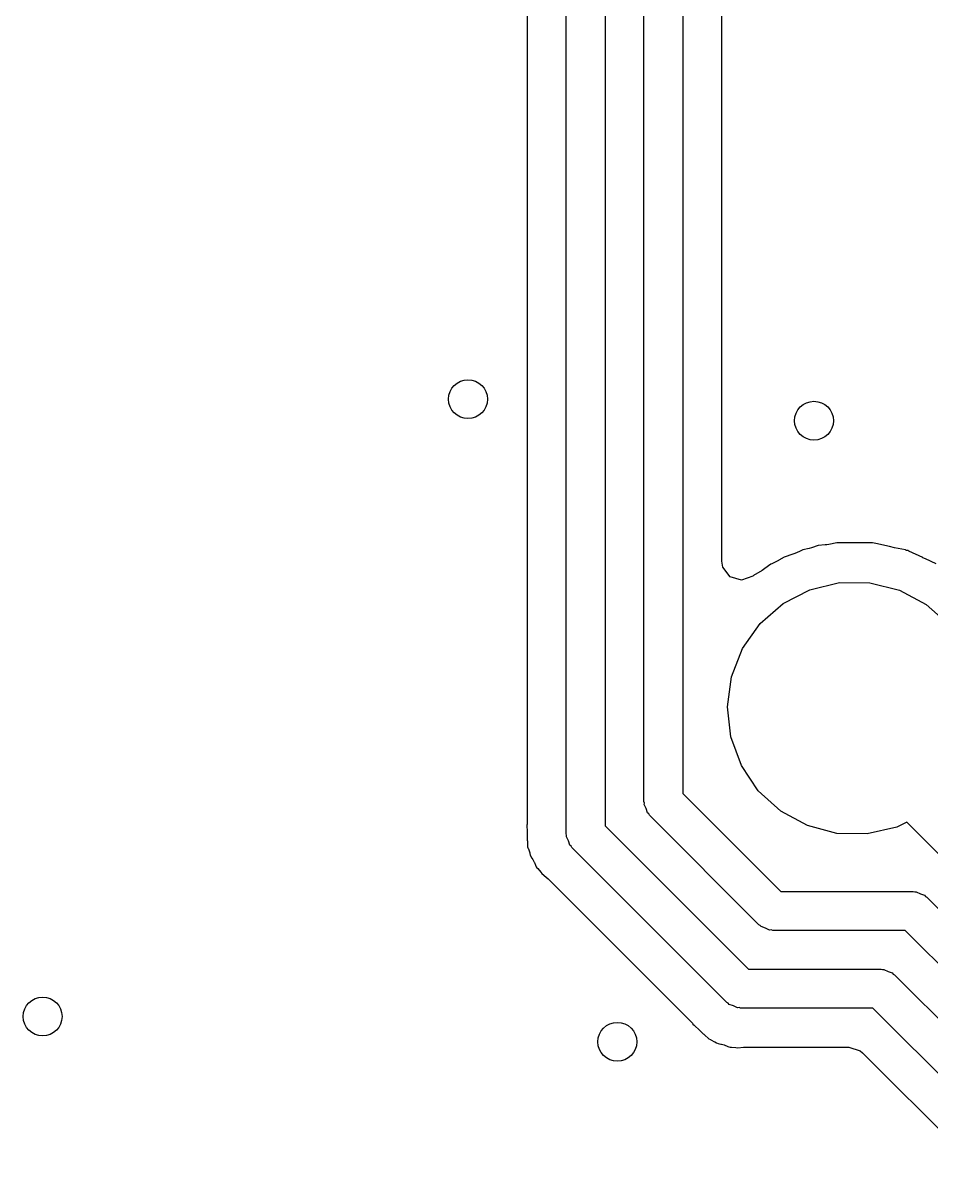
# Model space of a CAD drawing. Extents: x 100.2 to 143.8, y -109.8 to -50.2.
# Drawn here: x 111.1 to 115.77, y -92.62 to -86.67 of the extents above; entities that cross this region are included whole.
import ezdxf

# ---------------------------------------------------------------- set-up
doc = ezdxf.new("R2010")
doc.units = 0
doc.layers.add('BLACK', color=7, linetype='CONTINUOUS')

msp = doc.modelspace()

# ---------------------------------------------------------------- linework, layer by layer
at = {"layer": 'BLACK', "linetype": 'CONTINUOUS'}
for p, q in [((113.89, -90.836), (113.89, -80.96)), ((113.69, -80.9873), (113.69, -90.7825)), ((114.09, -81.0014), (114.09, -90.7946)), ((114.29, -90.6705), (114.29, -81.1255)), ((114.49, -81.1669), (114.49, -90.6291)), ((114.69, -89.4334), (114.69, -81.291)), ((115.151, -89.3665), (115.14, -89.3695)), ((115.186, -89.3544), (115.151, -89.3665)), ((115.221, -89.3507), (115.186, -89.3544)), ((115.23, -89.3496), (115.221, -89.3507)), ((115.24, -89.3481), (115.23, -89.3496)), ((115.281, -89.3395), (115.24, -89.3481)), ((115.46, -89.3395), (115.281, -89.3395)), ((115.461, -89.3396), (115.46, -89.3395)), ((115.465, -89.3398), (115.461, -89.3396)), ((115.461, -89.3396), (115.461, -89.3396)), ((115.461, -89.3396), (115.461, -89.3396)), ((115.482, -89.3435), (115.465, -89.3398)), ((115.552, -89.3591), (115.482, -89.3435)), ((115.553, -89.3593), (115.552, -89.3591)), ((115.579, -89.3648), (115.553, -89.3593)), ((115.634, -89.3767), (115.579, -89.3648)), ((115.011, -89.4134), (114.984, -89.4295)), ((115.056, -89.3982), (115.011, -89.4134)), ((115.065, -89.3948), (115.056, -89.3982)), ((115.089, -89.3843), (115.065, -89.3948)), ((115.106, -89.3767), (115.089, -89.3843)), ((115.14, -89.3695), (115.106, -89.3767)), ((115.637, -89.378), (115.634, -89.3767)), ((115.639, -89.3786), (115.637, -89.378)), ((115.64, -89.379), (115.639, -89.3786)), ((115.646, -89.3801), (115.64, -89.379)), ((115.651, -89.3824), (115.646, -89.3801)), ((115.723, -89.4159), (115.651, -89.3824)), ((115.651, -89.3824), (115.651, -89.3824)), ((115.724, -89.4167), (115.723, -89.4159)), ((115.738, -89.423), (115.724, -89.4167)), ((115.793, -89.4473), (115.738, -89.423)), ((114.696, -89.4659), (114.69, -89.4334)), ((114.733, -89.5147), (114.696, -89.4659)), ((114.897, -89.4823), (114.853, -89.5086)), ((114.904, -89.4775), (114.897, -89.4823)), ((114.93, -89.4582), (114.904, -89.4775)), ((114.942, -89.4494), (114.93, -89.4582)), ((114.947, -89.4473), (114.942, -89.4494)), ((114.971, -89.4367), (114.947, -89.4473)), ((114.947, -89.4473), (114.947, -89.4473)), ((114.982, -89.4311), (114.971, -89.4367)), ((114.984, -89.4295), (114.982, -89.4311)), ((114.791, -89.5324), (114.733, -89.5147)), ((114.849, -89.5122), (114.791, -89.5324)), ((114.853, -89.5086), (114.849, -89.5122)), ((115.143, -89.5808), (115.295, -89.5443)), ((115.295, -89.5443), (115.451, -89.5451)), ((115.451, -89.5451), (115.603, -89.5832)), ((115.005, -89.6524), (115.143, -89.5808)), ((115.603, -89.5832), (115.741, -89.6563)), ((114.887, -89.7551), (115.005, -89.6524)), ((115.741, -89.6563), (115.858, -89.7601)), ((114.797, -89.8828), (114.887, -89.7551)), ((114.74, -90.0284), (114.797, -89.8828)), ((114.72, -90.1832), (114.74, -90.0284)), ((114.737, -90.3384), (114.72, -90.1832)), ((114.791, -90.4851), (114.737, -90.3384)), ((114.878, -90.6147), (114.791, -90.4851)), ((114.993, -90.7198), (114.878, -90.6147)), ((114.292, -90.6782), (114.29, -90.6705)), ((114.49, -90.6291), (114.993, -91.133)), ((114.291, -90.6862), (114.292, -90.6782)), ((114.301, -90.707), (114.291, -90.6862)), ((114.309, -90.7293), (114.301, -90.707)), ((114.315, -90.734), (114.309, -90.7293)), ((114.319, -90.7412), (114.315, -90.734)), ((115.131, -90.7944), (114.993, -90.7198)), ((113.689, -90.7866), (113.688, -90.7913)), ((113.688, -90.7913), (113.689, -90.8255)), ((113.69, -90.7825), (113.689, -90.7866)), ((114.09, -90.7946), (114.828, -91.5325)), ((114.881, -91.3037), (114.319, -90.7412)), ((115.282, -90.834), (115.131, -90.7944)), ((115.641, -90.7762), (115.59, -90.8016)), ((118.439, -93.5739), (115.641, -90.7762)), ((113.689, -90.8255), (113.689, -90.8408)), ((113.689, -90.8408), (113.69, -90.8445)), ((113.69, -90.8445), (113.69, -90.8639)), ((113.892, -90.8437), (113.89, -90.836)), ((113.891, -90.8516), (113.892, -90.8437)), ((113.902, -90.8725), (113.891, -90.8516)), ((115.438, -90.8364), (115.282, -90.834)), ((115.59, -90.8016), (115.438, -90.8364)), ((113.69, -90.8639), (113.69, -90.8684)), ((113.69, -90.8684), (113.691, -90.8736)), ((113.691, -90.8736), (113.692, -90.9032)), ((113.692, -90.9032), (113.695, -90.9116)), ((113.695, -90.9116), (113.695, -90.9116)), ((113.695, -90.9116), (113.696, -90.9138)), ((113.696, -90.9138), (113.703, -90.9347)), ((113.909, -90.8948), (113.902, -90.8725)), ((113.916, -90.8995), (113.909, -90.8948)), ((113.919, -90.9067), (113.916, -90.8995)), ((114.716, -91.7032), (113.919, -90.9067)), ((113.703, -90.9347), (113.703, -90.9371)), ((113.703, -90.9371), (113.703, -90.9371)), ((113.703, -90.9371), (113.705, -90.946)), ((113.705, -90.946), (113.714, -90.961)), ((113.714, -90.961), (113.719, -90.9687)), ((113.719, -90.9687), (113.725, -90.9816)), ((113.725, -90.9816), (113.727, -90.9843)), ((113.727, -90.9843), (113.733, -90.9981)), ((113.733, -90.9981), (113.736, -91.0061)), ((113.736, -91.0061), (113.74, -91.0109)), ((113.74, -91.0109), (113.744, -91.0153)), ((113.744, -91.0153), (113.759, -91.0334)), ((113.759, -91.0334), (113.764, -91.0413)), ((113.764, -91.0413), (113.787, -91.059)), ((113.787, -91.059), (113.797, -91.0678)), ((113.797, -91.0678), (114.536, -91.8072)), ((114.993, -91.133), (115.674, -91.133)), ((115.674, -91.133), (115.682, -91.1355)), ((115.682, -91.1355), (115.69, -91.1342)), ((115.69, -91.1342), (115.711, -91.1449)), ((115.711, -91.1449), (115.733, -91.1521)), ((115.733, -91.1521), (115.738, -91.1586)), ((115.738, -91.1586), (115.745, -91.1623)), ((115.745, -91.1623), (118.21, -93.6273)), ((114.888, -91.3074), (114.881, -91.3037)), ((114.893, -91.3139), (114.888, -91.3074)), ((114.915, -91.3211), (114.893, -91.3139)), ((114.936, -91.3318), (114.915, -91.3211)), ((114.944, -91.3305), (114.936, -91.3318)), ((114.952, -91.333), (114.944, -91.3305)), ((115.633, -91.333), (114.952, -91.333)), ((118.039, -93.7394), (115.633, -91.333)), ((114.828, -91.5325), (115.509, -91.5325)), ((115.509, -91.5325), (115.516, -91.535)), ((115.516, -91.535), (115.524, -91.5337)), ((115.524, -91.5337), (115.545, -91.5444)), ((115.545, -91.5444), (115.567, -91.5516)), ((115.567, -91.5516), (115.572, -91.5581)), ((115.572, -91.5581), (115.579, -91.5618)), ((115.579, -91.5618), (117.801, -93.7833)), ((114.723, -91.7069), (114.716, -91.7032)), ((114.728, -91.7134), (114.723, -91.7069)), ((114.75, -91.7206), (114.728, -91.7134)), ((114.771, -91.7313), (114.75, -91.7206)), ((114.779, -91.73), (114.771, -91.7313)), ((114.787, -91.7325), (114.779, -91.73)), ((115.467, -91.7325), (114.787, -91.7325)), ((117.63, -93.8954), (115.467, -91.7325)), ((114.536, -91.8072), (114.539, -91.8103)), ((114.539, -91.8103), (114.541, -91.8148)), ((114.541, -91.8148), (114.548, -91.821)), ((114.548, -91.821), (114.577, -91.8484)), ((114.577, -91.8484), (114.58, -91.851)), ((114.58, -91.851), (114.594, -91.8648)), ((114.594, -91.8648), (114.598, -91.8673)), ((114.598, -91.8673), (114.601, -91.8707)), ((114.601, -91.8707), (114.623, -91.8909)), ((114.623, -91.8909), (114.632, -91.8943)), ((114.632, -91.8943), (114.632, -91.8943)), ((114.632, -91.8943), (114.634, -91.8952)), ((114.634, -91.8952), (114.653, -91.9055)), ((114.653, -91.9055), (114.655, -91.9068)), ((114.655, -91.9068), (114.655, -91.9068)), ((114.655, -91.9068), (114.663, -91.912)), ((114.663, -91.912), (114.672, -91.9141)), ((114.672, -91.9141), (114.672, -91.9141)), ((114.672, -91.9141), (114.686, -91.9175)), ((114.686, -91.9175), (114.687, -91.9179)), ((114.687, -91.9179), (114.689, -91.9182)), ((114.689, -91.9182), (114.702, -91.9225)), ((114.702, -91.9225), (114.721, -91.9298)), ((114.721, -91.9298), (114.721, -91.9298)), ((114.721, -91.9298), (114.727, -91.9324)), ((114.727, -91.9324), (114.733, -91.933)), ((114.733, -91.933), (114.74, -91.933)), ((114.74, -91.933), (114.762, -91.9357)), ((114.762, -91.9357), (114.763, -91.9357)), ((114.763, -91.9357), (114.763, -91.9357)), ((114.763, -91.9357), (114.772, -91.9379)), ((114.772, -91.9379), (114.801, -91.9339)), ((114.801, -91.9339), (114.814, -91.933)), ((114.814, -91.933), (115.343, -91.933)), ((115.343, -91.933), (115.401, -91.9519)), ((115.401, -91.9519), (115.413, -91.962)), ((115.413, -91.962), (117.401, -93.9495))]:
    msp.add_line(p, q, dxfattribs=at)
at = {"layer": 'BLACK'}
for centre in [(113.385, -88.601), (115.164, -88.712), (111.198, -91.776), (114.153, -91.906)]:
    msp.add_circle(centre, 0.1, dxfattribs=at)

doc.saveas('drawing.dxf')
